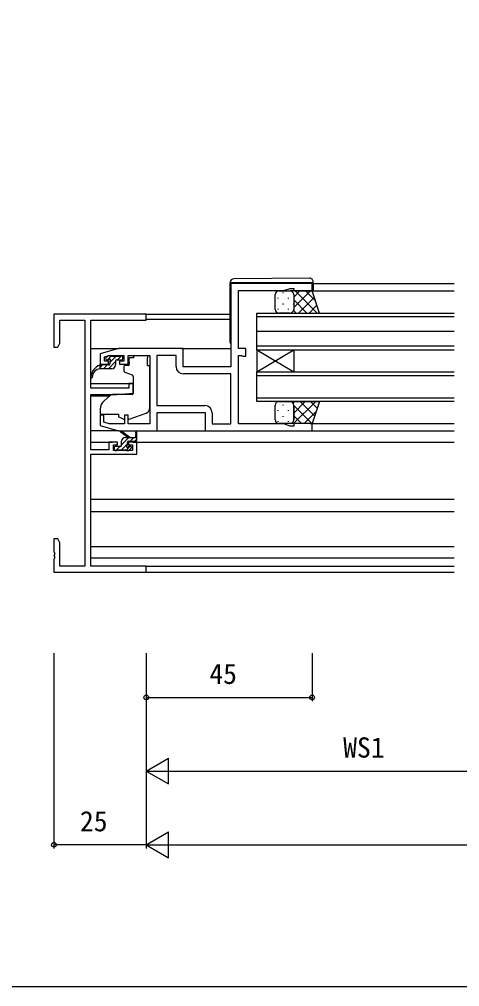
# Model space of a CAD drawing. Units: millimetres, scale not verified. Extents: x -437 to 438, y -281 to 278.
# Drawn here: x -133.2 to -13.8, y -281.1 to -18.6 of the extents above; entities that cross this region are included whole.
import ezdxf
from ezdxf.enums import TextEntityAlignment as Align

# ---------------------------------------------------------------- set-up
doc = ezdxf.new("R2010")
doc.units = ezdxf.units.MM
doc.header["$LTSCALE"] = 2
for name, color, linetype in [('0-2_YKK_11', 7, 'Continuous'), ('0-3_YKK_12', 2, 'Continuous'), ('0-4_YKK_13', 4, 'Continuous'), ('0-6_YKK_D', 6, 'Continuous'), ('0-7_YKK_ZWAK', 7, 'Continuous')]:
    doc.layers.add(name, color=color, linetype=linetype)
doc.styles.add('ＭＳ ゴシック', font='')
doc.styles.get('ＭＳ ゴシック').set_extended_font_data('MS Gothic')

msp = doc.modelspace()

# ---------------------------------------------------------------- linework, layer by layer
at = {"layer": '0-2_YKK_11'}
for points in [[(-82.8, -130.3), (-53.8, -130.3), (-53.8, -128.3), (-58.8, -128.3), (-58.8, -129), (-59.8, -129), (-61.448, -128.4), (-73.8, -128.4), (-73.8, -109.8), (-72.946, -109.8), (-72.773, -109.9), (-72.6, -110), (-71.8, -110), (-71.8, -107.9), (-73.8, -107.9), (-73.8, -92.2), (-61.448, -92.2), (-59.8, -91.6), (-58.8, -91.6), (-58.8, -92.3), (-53.8, -92.3), (-53.8, -90.3), (-75.8, -90.3), (-75.8, -112.9), (-88.8, -112.9), (-88.8, -107.9), (-106.3, -107.9), (-111.3, -109.4), (-111.3, -112.2), (-109, -112.2), (-109, -111.4), (-110.1, -111.4), (-110.1, -110.188), (-108.805, -109.8), (-104.9, -109.8), (-104.9, -111.4), (-106, -111.4), (-106, -112.2), (-103.7, -112.2), (-103.7, -109.8)], [(-113.8, -100.23), (-98.8, -100.23), (-98.8, -98.6), (-123.8, -98.6), (-123.8, -107.6), (-122.8, -107.6), (-122.17, -106.509), (-122.17, -100.23), (-115.43, -100.23)], [(-115.43, -100.23), (-115.43, -166.97), (-122.17, -166.97), (-122.17, -160.691), (-122.8, -159.6), (-123.8, -159.6), (-123.8, -163.142), (-123.68, -163.325), (-123.68, -163.875), (-123.8, -164.058), (-123.8, -164.142), (-123.68, -164.325), (-123.68, -164.875), (-123.8, -165.058), (-123.8, -168.6), (-98.8, -168.6), (-98.8, -166.97), (-113.8, -166.97), (-113.8, -136.6), (-101.3, -136.6), (-101.3, -133.3), (-103.6, -133.3), (-103.6, -134.1), (-102.5, -134.1), (-102.5, -135.6), (-107.7, -135.6), (-107.7, -134.1), (-106.6, -134.1), (-106.6, -133.3), (-108.9, -133.3), (-108.9, -135.4), (-113.8, -135.4), (-113.8, -120.4), (-106.8, -120.4), (-102.3, -120.006), (-102.3, -117.4), (-103.5, -117.4), (-103.5, -118.7), (-113.8, -118.7), (-113.8, -100.23)], [(-103.7, -109.8), (-97.8, -109.8), (-97.8, -128.4), (-103.7, -128.4), (-103.7, -126), (-104.7, -126), (-104.7, -128.4), (-108.805, -128.4), (-110.3, -127.952), (-110.3, -126), (-111.3, -126), (-111.3, -128.8), (-106.3, -130.3), (-95.8, -130.3), (-95.8, -125.3), (-82.8, -125.3), (-82.8, -130.3)], [(-95.87, -109.8), (-95.87, -123.4), (-82.9, -123.4)], [(-90.7, -112.8), (-90.7, -109.8), (-95.87, -109.8)], [(-80.9, -125.4), (-80.9, -128.4), (-75.8, -128.4), (-75.8, -114.8), (-88.7, -114.8)]]:
    msp.add_lwpolyline(points, dxfattribs=at)
for centre, start, end in [((-88.7, -112.8), 180.00001, 269.99999), ((-82.9, -125.4), 0.00001, 89.99999)]:
    msp.add_arc(centre, 2, start, end, dxfattribs=at)
at = {"layer": '0-3_YKK_12'}
for p, q in [((-53.5, -90.3), (-15.3, -90.3)), ((-54.3, -92.3), (-15.3, -92.3)), ((-99.1, -98.6), (-76, -98.6)), ((-68.8, -98.3), (-15.3, -98.3)), ((-68.8, -108.3), (-68.8, -98.3)), ((-15.3, -99.3), (-68.8, -99.3)), ((-98.8, -100), (-76, -100)), ((-15.3, -103.3), (-68.8, -103.3)), ((-15.3, -107.3), (-68.8, -107.3)), ((-113.8, -107.9), (-106.227, -107.9)), ((-89.3, -107.9), (-75.8, -107.9)), ((-68.8, -108.3), (-68.8, -114.3)), ((-68.8, -108.3), (-15.3, -108.3)), ((-68.8, -108.3), (-58.8, -114.3)), ((-68.8, -114.3), (-58.8, -108.3)), ((-58.8, -108.3), (-58.8, -114.3)), ((-68.8, -114.3), (-15.3, -114.3)), ((-68.8, -122.3), (-68.8, -114.3)), ((-15.3, -115.3), (-68.8, -115.3)), ((-113.8, -117.4), (-102.3, -117.4)), ((-113.8, -120.8), (-108.677, -120.8)), ((-68.8, -121.3), (-15.3, -121.3)), ((-15.3, -122.3), (-68.8, -122.3)), ((-54.3, -128.3), (-15.3, -128.3)), ((-54.3, -130.3), (-15.3, -130.3)), ((-113.8, -133.3), (-107.9, -133.3)), ((-102.3, -133.3), (-15.3, -133.3)), ((-113.8, -148.8), (-15.3, -148.8)), ((-113.8, -152.2), (-15.3, -152.2)), ((-113.8, -164.7), (-15.3, -164.7)), ((-99.1, -166.97), (-15.3, -166.97)), ((-99.1, -168.6), (-15.3, -168.6))]:
    msp.add_line(p, q, dxfattribs=at)
at = {"layer": '0-4_YKK_13'}
for p, q in [((-54.509, -88.812), (-75.009, -88.991)), ((-76, -90), (-76, -90.3)), ((-76, -106.3), (-76, -90)), ((-75.504, -90), (-54.004, -90)), ((-54.004, -90), (-53.5, -90)), ((-53.5, -90), (-53.5, -89.812)), ((-53.5, -90.3), (-53.5, -90)), ((-53.5, -90.3), (-53.5, -92.3)), ((-63.8, -97.3), (-63.8, -93.3)), ((-63.135, -94.135), (-63.135, -94.335)), ((-62.8, -92.3), (-59.8, -92.3)), ((-61.72, -92.72), (-61.72, -92.92)), ((-60.305, -94.135), (-60.305, -94.335)), ((-58.89, -92.885), (-58.89, -92.92)), ((-58.8, -93.992), (-57.108, -92.3)), ((-58.8, -96.82), (-54.28, -92.3)), ((-58.8, -93.3), (-58.8, -97.3)), ((-58.8, -93.3), (-58.8, -97.3)), ((-58.432, -92.3), (-52.432, -98.3)), ((-57.451, -98.3), (-53.213, -94.061)), ((-55.603, -92.3), (-52.898, -95.005)), ((-61.72, -95.75), (-61.72, -95.95)), ((-58.89, -95.75), (-58.89, -95.95)), ((-58.8, -94.76), (-55.26, -98.3)), ((-54.623, -98.3), (-52.506, -96.183)), ((-63.135, -97.165), (-63.135, -97.365)), ((-59.8, -98.3), (-62.8, -98.3)), ((-60.305, -97.165), (-60.305, -97.365)), ((-58.833, -97.555), (-58.089, -98.3)), ((-109.212, -109.988), (-109.712, -110.488)), ((-108.262, -109.955), (-109.307, -111)), ((-108.4, -109.9), (-109, -109.9)), ((-107.06, -110.1), (-108.7, -111.74)), ((-106.1, -110.1), (-108.2, -110.1)), ((-105.513, -109.9), (-106.613, -111)), ((-105.4, -109.9), (-105.9, -109.9)), ((-105.1, -110.7), (-105.1, -110.2)), ((-102.2, -109.83), (-98.4, -109.83)), ((-102.2, -109.83), (-102.2, -110.5)), ((-98.4, -109.83), (-98.4, -110.5)), ((-109, -112.4), (-111.3, -112.4)), ((-110.707, -112.4), (-111.3, -112.993)), ((-109.36, -112.4), (-110.36, -113.4)), ((-109.5, -111), (-109.161, -111)), ((-107.1, -111.487), (-109.013, -113.4)), ((-108.7, -111.461), (-108.7, -112.1)), ((-107.1, -111.3), (-107.1, -112.4)), ((-106.8, -111), (-105.4, -111)), ((-104.9, -112.8), (-104.9, -113.85)), ((-103.67, -112.5), (-104.6, -112.5)), ((-102.2, -110.5), (-103.37, -110.5)), ((-103.37, -111.5), (-103.37, -110.5)), ((-103.37, -111.5), (-103.37, -112.2)), ((-98.4, -111.5), (-98.4, -110.5)), ((-98.4, -112.5), (-98.4, -111.5)), ((-98.4, -112.5), (-97.8, -112.5)), ((-97.8, -124.055), (-97.8, -112.5)), ((-104.571, -114.32), (-102.571, -115.048)), ((-102.3, -115.496), (-102.3, -120.103)), ((-108.537, -120.683), (-110.228, -122.102)), ((-102.517, -120.402), (-107.903, -120.449)), ((-63.8, -127.3), (-63.8, -123.3)), ((-62.8, -122.3), (-59.8, -122.3)), ((-61.72, -123.22), (-61.72, -123.42)), ((-58.955, -122.766), (-58.489, -122.3)), ((-58.89, -123.22), (-58.89, -123.42)), ((-58.832, -128.3), (-52.832, -122.3)), ((-58.8, -125.44), (-55.66, -122.3)), ((-58.8, -127.3), (-58.8, -123.3)), ((-58.8, -123.3), (-58.8, -127.3)), ((-57.051, -122.3), (-53.113, -126.239)), ((-54.223, -122.3), (-52.406, -124.117)), ((-111.3, -124.4), (-111.3, -125.7)), ((-106.3, -126), (-106.3, -126.497)), ((-103.428, -127.141), (-98.791, -125.466)), ((-63.135, -124.635), (-63.135, -124.835)), ((-60.305, -124.635), (-60.305, -124.835)), ((-58.8, -123.38), (-53.88, -128.3)), ((-56.003, -128.3), (-52.698, -124.995)), ((-104.994, -127.106), (-106.3, -126.497)), ((-63.135, -127.665), (-63.135, -127.865)), ((-59.8, -128.3), (-62.8, -128.3)), ((-61.72, -126.25), (-61.72, -126.45)), ((-60.305, -127.665), (-60.305, -127.865)), ((-59.565, -128.272), (-59.537, -128.3)), ((-58.89, -126.25), (-58.89, -126.45)), ((-58.8, -126.208), (-56.708, -128.3)), ((-106.227, -130.3), (-113.8, -130.3)), ((-103.8, -132.1), (-105.619, -130.699)), ((-103.2, -132.1), (-105.418, -130.417)), ((-101.6, -130.974), (-101.799, -132.1)), ((-101.3, -132.8), (-101.3, -130.801)), ((-96.3, -130.3), (-82.3, -130.3)), ((-105.5, -134.067), (-103.533, -132.1)), ((-105.5, -134.2), (-105.5, -133.1)), ((-105.486, -135.4), (-103.9, -133.814)), ((-105.344, -132.564), (-105.036, -132.256)), ((-104.5, -132.1), (-101.3, -132.1)), ((-103.9, -134.039), (-103.9, -133.4)), ((-103.6, -133.1), (-101.6, -133.1)), ((-103.186, -133.1), (-102.186, -132.1)), ((-101.839, -133.1), (-101.3, -132.561)), ((-107.5, -134.8), (-107.5, -135.3)), ((-107.484, -134.704), (-107.296, -134.516)), ((-105.8, -134.5), (-107.2, -134.5)), ((-107.2, -135.6), (-106.7, -135.6)), ((-107.033, -135.6), (-105.933, -134.5)), ((-106.5, -135.4), (-104.4, -135.4)), ((-104.308, -135.569), (-103.239, -134.5)), ((-104.2, -135.6), (-103.6, -135.6)), ((-103.1, -134.5), (-103.439, -134.5)), ((-103.388, -135.512), (-102.888, -135.012)), ((-15.3, -161.7), (-113.8, -161.7))]:
    msp.add_line(p, q, dxfattribs=at)
for points in [[(-76, -89.991), (-76, -90), (-75.504, -90)], [(-59.8, -98.3), (-51.8, -98.3), (-53.8, -92.3), (-59.8, -92.3)], [(-108.1, -113.4), (-111.3, -113.4), (-111.3, -112.4)], [(-59.8, -122.3), (-51.8, -122.3), (-53.8, -128.3), (-59.8, -128.3)], [(-111.3, -125.7), (-106.3, -125.7), (-106.3, -126)]]:
    msp.add_lwpolyline(points, dxfattribs=at)
for centre, radius, start, end in [((-75, -89.991), 1, 90.5, 180), ((-54.5, -89.812), 1, 0, 90.5), ((-62.8, -93.3), 1, 89.9999, 179.9999), ((-59.8, -93.3), 1, 359.9999, 89.9999), ((-59.8, -93.3), 1, 359.9999, 89.9999), ((-62.8, -97.3), 1, 179.9999, 269.9999), ((-59.8, -97.3), 1, 269.9999, 359.9999), ((-59.8, -97.3), 1, 269.9999, 359.9999), ((-75.5, -106.3), 0.5, 180, 233.13017), ((-109, -110.2), 0.3, 90, 135), ((-108.4, -110.1), 0.2, 0, 90), ((-105.9, -110.1), 0.2, 90, 180), ((-105.4, -110.2), 0.3, 0, 90), ((-110.043, -115.943), 3.76, 109.54146, 175.31317), ((-109.5, -110.7), 0.3, 135, 270), ((-109.161, -110.7), 0.3, 270, 326.94427), ((-109, -112.1), 0.3, 270, 0), ((-108.7, -111), 0.25, 303.05573, 146.94427), ((-108.4, -111.461), 0.3, 123.05573, 180), ((-108.1, -112.4), 1, 270, 0), ((-106.8, -111.3), 0.3, 90, 180), ((-105.4, -110.7), 0.3, 270, 0), ((-104.6, -112.8), 0.3, 90, 180), ((-103.67, -112.2), 0.3, 270, 0), ((-111.006, -115.787), 2.405, 97.02509, 179.46785), ((-104.4, -113.85), 0.5, 180, 250), ((-102.8, -115.496), 0.5, 0, 70), ((-113.6, -115.7), 0.2, 161.25635, 341.17083), ((-107.894, -121.449), 1, 90.5, 130), ((-102.6, -120.103), 0.3, 270.5, 0), ((-108.3, -124.4), 3, 130, 180), ((-62.8, -123.3), 1, 89.9999, 179.9999), ((-59.8, -123.3), 1, 0.0001, 90.0001), ((-59.8, -123.3), 1, 359.9999, 89.9999), ((-99.3, -124.055), 1.5, 289.85326, 0), ((-104.571, -126.2), 1, 245, 262.59308), ((-103.768, -126.2), 1, 273.88684, 289.85326), ((-62.8, -127.3), 1, 179.9999, 269.9999), ((-59.8, -127.3), 1, 270.0001, 0.0001), ((-59.8, -127.3), 1, 269.9999, 359.9999), ((-105.6, -130.5), 0.2, 24.41711, 264.41711), ((-101.5, -130.801), 0.2, 360, 240), ((-104.5, -133.1), 1, 90, 180), ((-103.6, -133.4), 0.3, 90, 180), ((-101.6, -132.8), 0.3, 270, 360), ((-107.2, -134.8), 0.3, 90, 180), ((-107.2, -135.3), 0.3, 180, 270), ((-106.7, -135.4), 0.2, 270, 360), ((-105.8, -134.2), 0.3, 270, 360), ((-104.2, -135.4), 0.2, 180, 270), ((-103.9, -134.5), 0.25, 123.05573, 326.94427), ((-104.2, -134.039), 0.3, 303.05573, 360), ((-103.439, -134.8), 0.3, 90, 146.94427), ((-103.6, -135.3), 0.3, 270, 315), ((-103.1, -134.8), 0.3, 315, 90)]:
    msp.add_arc(centre, radius, start, end, dxfattribs=at)
at = {"layer": '0-6_YKK_D'}
for p, q in [((-123.8, -190.6), (-123.8, -243.6)), ((-98.8, -190.6), (-98.8, -243.6)), ((-98.8, -190.6), (-98.8, -223.6)), ((-98.8, -190.6), (-98.8, -243.6)), ((-98.8, -190.6), (-98.8, -203.6)), ((-53.8, -190.6), (-53.8, -203.6)), ((-98.8, -202.6), (-53.8, -202.6)), ((-98.8, -222.6), (-92.738, -219.1)), ((-92.738, -226.1), (-92.738, -219.1)), ((-98.8, -222.6), (-92.738, -226.1)), ((-98.8, -222.6), (-86.676, -222.6)), ((-91.8, -222.6), (19.2, -222.6)), ((-98.8, -242.6), (-92.738, -239.1)), ((-92.738, -246.1), (-92.738, -239.1)), ((-98.8, -242.6), (-123.8, -242.6)), ((-98.8, -242.6), (-92.738, -246.1)), ((-98.8, -242.6), (-86.676, -242.6)), ((-91.8, -242.6), (381.2, -242.6))]:
    msp.add_line(p, q, dxfattribs=at)
for centre in [(-98.8, -202.6), (-53.8, -202.6), (-123.8, -242.6)]:
    msp.add_circle(centre, 0.637, dxfattribs=at)
at = {"layer": '0-7_YKK_ZWAK'}
msp.add_lwpolyline([(-436.8, -281.1), (438.2, -281.1), (438.2, 243.9)], dxfattribs=at)

# ---------------------------------------------------------------- texts
at = {"layer": '0-6_YKK_D', "style": 'ＭＳ ゴシック'}
for s, p in [('45', (-81.669, -200.6)), ('WS1', (-45.377, -220.6)), ('25', (-116.755, -240.6))]:
    msp.add_text(s, height=5.499, dxfattribs=at).set_placement(p, align=Align.BOTTOM_LEFT)

doc.saveas('drawing.dxf')
